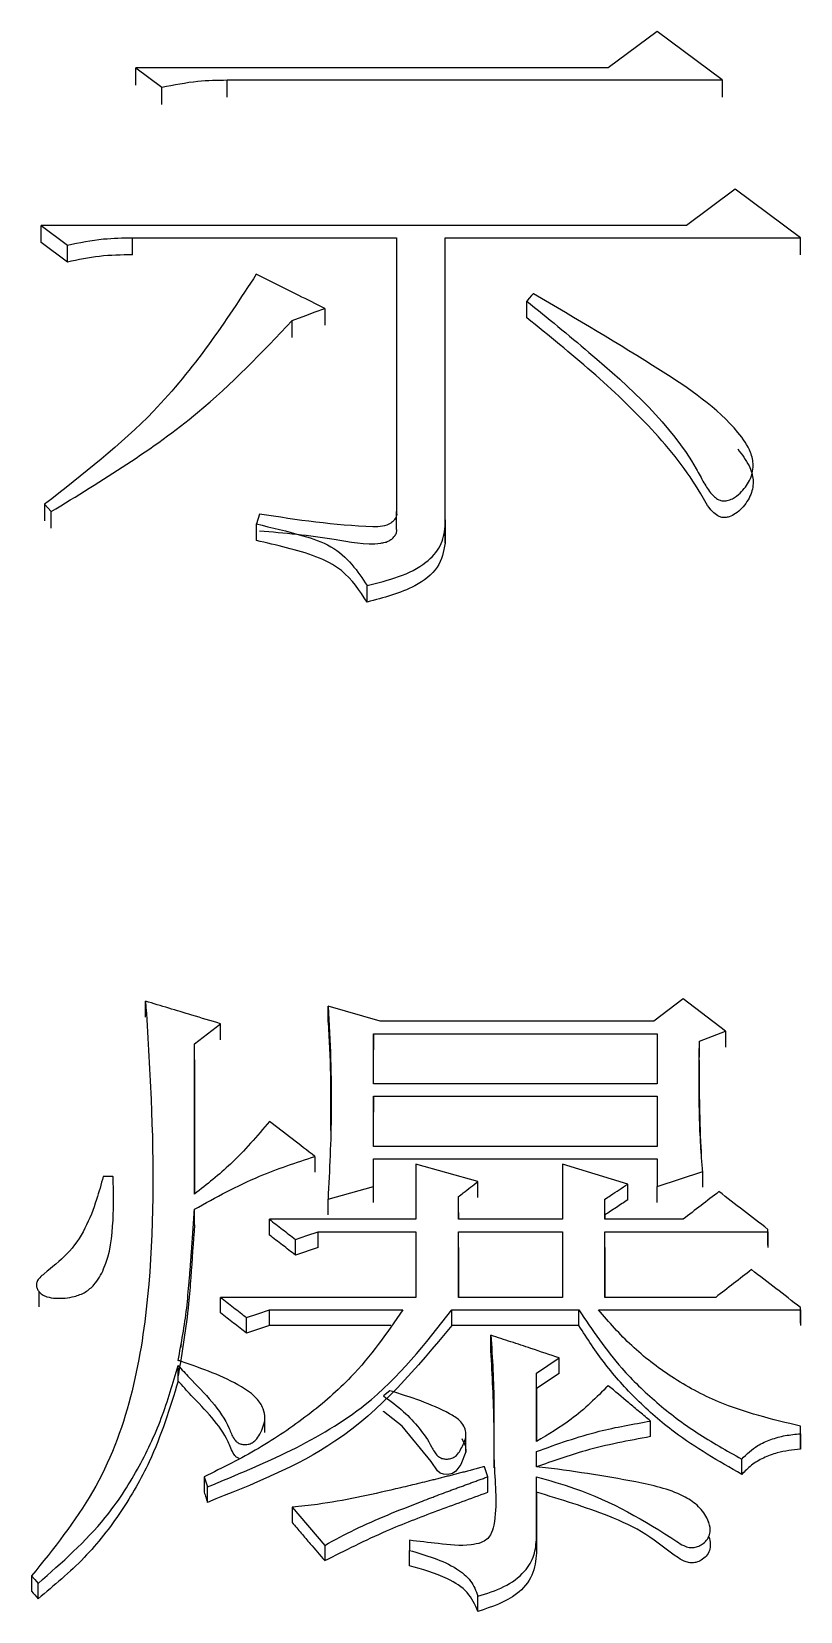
# Model space of a CAD drawing. Header units: millimetres. Extents: x 2016 to 4452, y 736 to 2459.
# Drawn here: x 2589.52 to 2592.08, y 2265.09 to 2270.34 of the extents above; entities that cross this region are included whole.
import ezdxf

# ---------------------------------------------------------------- set-up
doc = ezdxf.new("R2010")
doc.units = ezdxf.units.MM

msp = doc.modelspace()

# ---------------------------------------------------------------- linework, layer by layer
at = {"color": 7, "linetype": 'Continuous', "lineweight": 25}
for p, q in [((2591.6016, 2270.3366), (2591.4393, 2270.2162)), ((2591.818, 2270.176), (2591.6016, 2270.3366)), ((2589.8708, 2270.2162), (2589.9574, 2270.1519)), ((2589.8708, 2270.1592), (2589.8708, 2270.2162)), ((2590.1737, 2270.176), (2591.818, 2270.176)), ((2590.1737, 2270.1191), (2590.1737, 2270.176)), ((2591.818, 2270.176), (2591.818, 2270.1191)), ((2589.9574, 2270.095), (2589.9574, 2270.1519)), ((2591.8612, 2269.8137), (2591.699, 2269.6926)), ((2592.0776, 2269.6522), (2591.8612, 2269.8137)), ((2589.5571, 2269.6926), (2589.6437, 2269.628)), ((2591.699, 2269.6926), (2589.5571, 2269.6926)), ((2589.5571, 2269.6363), (2589.5571, 2269.6926)), ((2589.86, 2269.6522), (2590.7362, 2269.6522)), ((2589.86, 2269.5959), (2589.86, 2269.6522)), ((2590.7362, 2269.6522), (2590.7362, 2268.7427)), ((2590.8985, 2269.6522), (2592.0776, 2269.6522)), ((2590.8985, 2268.6937), (2590.8985, 2269.6522)), ((2590.8985, 2269.5959), (2590.8985, 2269.6522)), ((2592.0776, 2269.5959), (2592.0776, 2269.6522)), ((2589.6437, 2269.5715), (2589.5571, 2269.6361)), ((2589.6437, 2269.5717), (2589.6437, 2269.628)), ((2591.169, 2269.3857), (2591.169, 2269.4419)), ((2590.4983, 2269.4175), (2590.4983, 2269.3616)), ((2590.39, 2269.3211), (2590.39, 2269.377)), ((2589.5679, 2268.7672), (2589.5896, 2268.7427)), ((2589.5679, 2268.7672), (2589.5679, 2268.7119)), ((2589.5896, 2268.6876), (2589.5896, 2268.7427)), ((2590.2819, 2268.7345), (2590.2711, 2268.7019)), ((2590.7362, 2268.6874), (2590.7362, 2268.7427)), ((2590.8985, 2268.715), (2590.8985, 2268.6385)), ((2590.8985, 2268.6385), (2590.8985, 2268.6937)), ((2590.6389, 2268.4427), (2590.6389, 2268.4976)), ((2591.6882, 2267.1255), (2591.5908, 2267.0508)), ((2591.8288, 2267.0176), (2591.6882, 2267.1255)), ((2589.9033, 2267.064), (2589.9033, 2267.1172)), ((2590.6822, 2267.0508), (2590.5091, 2267.1006)), ((2590.5091, 2267.0474), (2590.5091, 2267.1006)), ((2590.0656, 2266.9761), (2590.1521, 2267.0425)), ((2590.1521, 2266.9895), (2590.1521, 2267.0425)), ((2591.5908, 2267.0508), (2590.6822, 2267.0508)), ((2590.0656, 2266.4766), (2590.0656, 2266.9761)), ((2590.0656, 2266.9231), (2590.0656, 2266.9761)), ((2590.6605, 2267.0093), (2591.6016, 2267.0093)), ((2590.6605, 2266.8431), (2590.6605, 2267.0093)), ((2590.6605, 2267.0093), (2590.6605, 2266.9563)), ((2591.6016, 2267.0093), (2591.6016, 2266.8431)), ((2591.7423, 2266.9844), (2591.8288, 2267.0176)), ((2591.7423, 2266.9314), (2591.7423, 2266.9844)), ((2591.8288, 2267.0176), (2591.8288, 2266.9646)), ((2590.0656, 2266.9231), (2590.0656, 2266.4811)), ((2590.6605, 2266.8431), (2590.6605, 2266.9563)), ((2590.5176, 2266.8623), (2590.5176, 2266.6884)), ((2591.6016, 2266.8431), (2590.6605, 2266.8431)), ((2590.6605, 2266.8016), (2591.6016, 2266.8016)), ((2590.6605, 2266.6351), (2590.6605, 2266.8016)), ((2590.6605, 2266.8016), (2590.6605, 2266.7488)), ((2591.6016, 2266.8016), (2591.6016, 2266.6351)), ((2590.6605, 2266.6351), (2590.6605, 2266.7488)), ((2590.4658, 2266.6017), (2590.4658, 2266.5493)), ((2591.6016, 2266.6351), (2590.6605, 2266.6351)), ((2590.6605, 2266.5934), (2591.6016, 2266.5934)), ((2590.6605, 2266.5017), (2590.6605, 2266.5934)), ((2590.6605, 2266.5409), (2590.6605, 2266.5934)), ((2590.8012, 2266.5767), (2590.8012, 2266.3932)), ((2591.2879, 2266.5767), (2591.2879, 2266.3932)), ((2591.6016, 2266.5934), (2591.6016, 2266.5017)), ((2591.6016, 2266.5017), (2591.7531, 2266.5517)), ((2591.7531, 2266.4993), (2591.7531, 2266.5517)), ((2589.7951, 2266.535), (2589.7626, 2266.535)), ((2590.5091, 2266.46), (2590.6605, 2266.5017)), ((2590.6605, 2266.4493), (2590.6605, 2266.5409)), ((2590.6605, 2266.4493), (2590.6605, 2266.5017)), ((2591.0067, 2266.466), (2591.0067, 2266.5184)), ((2591.5043, 2266.4576), (2591.5043, 2266.51)), ((2591.6016, 2266.4493), (2591.6016, 2266.5017)), ((2589.797, 2266.4579), (2589.797, 2266.4583)), ((2590.5091, 2266.4077), (2590.5091, 2266.46)), ((2590.9418, 2266.3932), (2590.9418, 2266.4683)), ((2590.9418, 2266.416), (2590.9418, 2266.4683)), ((2591.4286, 2266.3932), (2591.4286, 2266.46)), ((2591.4286, 2266.4077), (2591.4286, 2266.46)), ((2590.0656, 2266.3743), (2590.0656, 2266.4266)), ((2590.8012, 2266.3932), (2590.3144, 2266.3932)), ((2590.3144, 2266.341), (2590.3144, 2266.3932)), ((2590.9418, 2266.416), (2590.9418, 2266.3932)), ((2591.2879, 2266.3932), (2590.9418, 2266.3932)), ((2591.4286, 2266.4077), (2591.4286, 2266.3932)), ((2591.6882, 2266.3932), (2591.4286, 2266.3932)), ((2590.4766, 2266.3514), (2590.8012, 2266.3514)), ((2590.4766, 2266.2993), (2590.4766, 2266.3514)), ((2590.8012, 2266.3514), (2590.8012, 2266.134)), ((2590.9418, 2266.3514), (2591.2879, 2266.3514)), ((2590.9418, 2266.134), (2590.9418, 2266.3514)), ((2590.9418, 2266.2993), (2590.9418, 2266.3514)), ((2591.2879, 2266.3514), (2591.2879, 2266.134)), ((2591.4286, 2266.3514), (2591.9694, 2266.3514)), ((2591.4286, 2266.134), (2591.4286, 2266.3514)), ((2591.4286, 2266.2993), (2591.4286, 2266.3514)), ((2591.9694, 2266.3514), (2591.9694, 2266.3598)), ((2591.9694, 2266.3076), (2591.9694, 2266.3598)), ((2591.9694, 2266.3514), (2591.9694, 2266.2993)), ((2590.4009, 2266.2742), (2590.4009, 2266.3264)), ((2590.4766, 2266.2993), (2590.4009, 2266.2742)), ((2590.9418, 2266.2993), (2590.9418, 2266.134)), ((2591.4286, 2266.2993), (2591.4286, 2266.134)), ((2589.5485, 2266.1543), (2589.5485, 2266.102)), ((2590.8012, 2266.134), (2590.1521, 2266.134)), ((2591.2879, 2266.134), (2590.9418, 2266.134)), ((2591.7964, 2266.134), (2591.4286, 2266.134)), ((2590.3144, 2266.0922), (2590.7579, 2266.0922)), ((2590.3144, 2266.0403), (2590.3144, 2266.0922)), ((2590.9202, 2266.0922), (2591.3421, 2266.0922)), ((2590.9202, 2266.0403), (2590.9202, 2266.0922)), ((2591.3421, 2266.0403), (2591.3421, 2266.0922)), ((2591.407, 2266.0922), (2592.0776, 2266.0922)), ((2592.0776, 2266.0922), (2592.0776, 2266.1005)), ((2592.0776, 2266.0487), (2592.0776, 2266.1005)), ((2592.0776, 2266.0922), (2592.0776, 2266.0403)), ((2590.2387, 2266.0152), (2590.2387, 2266.067)), ((2590.3144, 2266.0403), (2590.2387, 2266.0152)), ((2590.7176, 2266.0403), (2590.3144, 2266.0403)), ((2591.3421, 2266.0403), (2590.9202, 2266.0403)), ((2591.05, 2265.9567), (2591.05, 2266.0084)), ((2591.2014, 2265.8826), (2591.2771, 2265.9329)), ((2591.2771, 2265.8813), (2591.2771, 2265.9329)), ((2590.0115, 2265.8562), (2590.0115, 2265.9078)), ((2591.2014, 2265.6559), (2591.2014, 2265.8826)), ((2591.2014, 2265.8311), (2591.2014, 2265.8826)), ((2591.2771, 2265.8813), (2591.2014, 2265.8311)), ((2590.7147, 2265.8239), (2590.693, 2265.8071)), ((2591.2014, 2265.8311), (2591.2014, 2265.6559)), ((2590.2994, 2265.6851), (2590.2994, 2265.7367)), ((2591.58, 2265.6717), (2591.58, 2265.7231)), ((2590.967, 2265.6224), (2590.967, 2265.674)), ((2592.0776, 2265.6811), (2592.0776, 2265.7063)), ((2592.0776, 2265.6811), (2592.0776, 2265.6298)), ((2591.2014, 2265.5717), (2591.2014, 2265.6222)), ((2591.2014, 2265.571), (2591.2014, 2265.6222)), ((2591.0392, 2265.5381), (2591.0283, 2265.5718)), ((2591.8829, 2265.5458), (2591.8829, 2265.597)), ((2590.098, 2265.5381), (2590.1088, 2265.5045)), ((2590.1088, 2265.4534), (2590.1088, 2265.5045)), ((2591.0392, 2265.487), (2591.0392, 2265.5381)), ((2591.2014, 2265.3359), (2591.2014, 2265.5381)), ((2591.2014, 2265.487), (2591.2014, 2265.5381)), ((2591.2014, 2265.487), (2591.2014, 2265.2851)), ((2590.3901, 2265.4371), (2590.4983, 2265.3106)), ((2590.3901, 2265.4371), (2590.3901, 2265.3861)), ((2591.7721, 2265.3865), (2591.7721, 2265.3911)), ((2590.4983, 2265.3106), (2590.4983, 2265.2598)), ((2590.7795, 2265.3274), (2590.7795, 2265.2938)), ((2590.7795, 2265.243), (2590.7795, 2265.2938)), ((2591.2014, 2265.3359), (2591.2014, 2265.2851)), ((2589.5249, 2265.2093), (2589.5249, 2265.1586)), ((2589.5464, 2265.1334), (2589.5464, 2265.1841)), ((2591.0067, 2265.0913), (2591.0067, 2265.1419))]:
    msp.add_line(p, q, dxfattribs=at)
at = {"color": 7, "linetype": 'Continuous', "lineweight": 25, "flags": 128}
for points in [[(2591.4393, 2270.2162), (2590.8924, 2270.2162), (2589.8708, 2270.2162)], [(2591.1906, 2269.4662), (2591.1851, 2269.46), (2591.177, 2269.451), (2591.169, 2269.4419)], [(2590.3901, 2269.377), (2590.4356, 2269.3941), (2590.4669, 2269.4058), (2590.4983, 2269.4175)], [(2590.2711, 2268.6468), (2590.2711, 2268.6691), (2590.2711, 2268.6855), (2590.2711, 2268.7019)], [(2591.0067, 2266.5184), (2590.9039, 2266.5475), (2590.8012, 2266.5767)], [(2591.5043, 2266.51), (2591.3961, 2266.5434), (2591.2879, 2266.5767)], [(2590.4009, 2266.3264), (2590.4388, 2266.3389), (2590.4766, 2266.3514)], [(2590.1521, 2266.0821), (2590.1521, 2266.0951), (2590.1521, 2266.1081), (2590.1521, 2266.121), (2590.1521, 2266.134)], [(2590.2387, 2266.067), (2590.2765, 2266.0796), (2590.3144, 2266.0922)], [(2590.9531, 2265.6658), (2590.9659, 2265.6403), (2590.9667, 2265.6208), (2590.9502, 2265.5792), (2590.934, 2265.5571), (2590.922, 2265.5496), (2590.9078, 2265.5461), (2590.8927, 2265.5468), (2590.8814, 2265.5508), (2590.8723, 2265.5577), (2590.8517, 2265.5892), (2590.7558, 2265.7064), (2590.6937, 2265.7552), (2590.6931, 2265.7557), (2590.6931, 2265.7557)], [(2592.0776, 2265.655), (2592.0776, 2265.6721), (2592.0776, 2265.6892), (2592.0776, 2265.7063)], [(2592.0776, 2265.6298), (2592.0776, 2265.6384), (2592.0776, 2265.6439), (2592.0776, 2265.6494), (2592.0776, 2265.655)], [(2590.098, 2265.5381), (2590.098, 2265.517), (2590.098, 2265.502), (2590.098, 2265.487)], [(2589.5248, 2265.2093), (2589.5356, 2265.1967), (2589.5464, 2265.1841)], [(2589.5248, 2265.1586), (2589.5302, 2265.1523), (2589.5356, 2265.146), (2589.5464, 2265.1334)]]:
    msp.add_lwpolyline(points, dxfattribs=at)
at = {"color": 7, "linetype": 'Continuous', "lineweight": 25}
for points, knots in [([(2589.9574, 2270.1519), (2589.9971, 2270.1599), (2590.0683, 2270.1742), (2590.1414, 2270.1755), (2590.1737, 2270.176)], [0, 0, 0, 0, 0.558835, 1, 1, 1, 1]), ([(2589.6437, 2269.628), (2589.6834, 2269.636), (2589.7546, 2269.6504), (2589.8277, 2269.6516), (2589.86, 2269.6522)], [0, 0, 0, 0, 0.558835, 1, 1, 1, 1]), ([(2589.86, 2269.5957), (2589.8233, 2269.595), (2589.7501, 2269.5935), (2589.6791, 2269.5788), (2589.6437, 2269.5715)], [0, 0, 0, 0, 0.501146, 1, 1, 1, 1]), ([(2590.271, 2269.5309), (2590.1674, 2269.373), (2589.9805, 2269.0883), (2589.695, 2268.8661), (2589.5679, 2268.7672)], [0, 0, 0, 0, 0.554743, 1, 1, 1, 1]), ([(2590.4983, 2269.4175), (2590.4694, 2269.4319), (2590.4171, 2269.458), (2590.3414, 2269.4958), (2590.2945, 2269.5192), (2590.271, 2269.5309)], [0, 0, 0, 0, 0.380598, 0.690299, 1, 1, 1, 1]), ([(2591.169, 2269.4419), (2591.238, 2269.3857), (2591.4459, 2269.2163), (2591.6627, 2269.0185), (2591.7553, 2268.8406), (2591.7759, 2268.8081), (2591.7949, 2268.7891), (2591.8083, 2268.7806), (2591.8224, 2268.7778), (2591.837, 2268.7792), (2591.857, 2268.787), (2591.8848, 2268.8086), (2591.9119, 2268.846), (2591.9247, 2268.8941), (2591.9115, 2268.9504), (2591.8262, 2269.0716), (2591.5707, 2269.2434), (2591.333, 2269.3829), (2591.191, 2269.466), (2591.1906, 2269.4662)], [0, 0, 0, 0, 0.129751, 0.390615, 0.417722, 0.440785, 0.449026, 0.457344, 0.462695, 0.468033, 0.476543, 0.491684, 0.518141, 0.545407, 0.56857, 0.608449, 0.76773, 0.999424, 1, 1, 1, 1]), ([(2591.8694, 2268.9508), (2591.8834, 2268.9326), (2591.9078, 2268.901), (2591.9244, 2268.848), (2591.9156, 2268.7978), (2591.8908, 2268.7603), (2591.864, 2268.7365), (2591.8447, 2268.7261), (2591.8277, 2268.7224), (2591.8141, 2268.7236), (2591.7996, 2268.7301), (2591.7724, 2268.7539), (2591.7181, 2268.8599), (2591.5887, 2269.0192), (2591.3876, 2269.2099), (2591.2421, 2269.327), (2591.169, 2269.3857)], [0, 0, 0, 0, 0.056587, 0.098625, 0.141053, 0.187023, 0.208835, 0.226448, 0.236596, 0.246842, 0.255499, 0.27218, 0.331955, 0.555309, 0.776815, 1, 1, 1, 1]), ([(2589.5896, 2268.7427), (2589.7591, 2268.8462), (2590.0596, 2269.0295), (2590.2897, 2269.2715), (2590.39, 2269.3771)], [0, 0, 0, 0, 0.564156, 1, 1, 1, 1]), ([(2590.2711, 2268.7019), (2590.3226, 2268.6898), (2590.4071, 2268.6701), (2590.5217, 2268.6323), (2590.5914, 2268.5693), (2590.6231, 2268.5213), (2590.6389, 2268.4976)], [0, 0, 0, 0, 0.34927, 0.57275, 0.788452, 1, 1, 1, 1]), ([(2590.736, 2268.7426), (2590.7366, 2268.7397), (2590.7377, 2268.7338), (2590.7353, 2268.7238), (2590.7287, 2268.7136), (2590.7143, 2268.7013), (2590.6897, 2268.6921), (2590.5412, 2268.6947), (2590.4063, 2268.7154), (2590.2819, 2268.7345)], [0, 0, 0, 0, 0.021761, 0.042896, 0.073473, 0.104863, 0.166644, 0.230755, 1, 1, 1, 1]), ([(2590.6389, 2268.4426), (2590.6143, 2268.4804), (2590.5733, 2268.5433), (2590.4694, 2268.5967), (2590.3716, 2268.6236), (2590.3046, 2268.639), (2590.2711, 2268.6467)], [0, 0, 0, 0, 0.328257, 0.547892, 0.773338, 1, 1, 1, 1]), ([(2590.2819, 2268.6793), (2590.364, 2268.6721), (2590.4975, 2268.6605), (2590.6377, 2268.63), (2590.6985, 2268.6404), (2590.7121, 2268.6457), (2590.7237, 2268.6536), (2590.7327, 2268.6635), (2590.7368, 2268.6732), (2590.7374, 2268.6813), (2590.7365, 2268.6853), (2590.736, 2268.6874)], [0, 0, 0, 0, 0.5054005, 0.8211614, 0.8510597, 0.8809448, 0.911279, 0.9411526, 0.9702444, 0.9848866, 1, 1, 1, 1]), ([(2590.6389, 2268.4976), (2590.7102, 2268.5154), (2590.8084, 2268.5399), (2590.8881, 2268.627), (2590.8951, 2268.6717), (2590.8985, 2268.6937)], [0, 0, 0, 0, 0.574617, 0.790317, 1, 1, 1, 1]), ([(2590.8985, 2268.6385), (2590.8929, 2268.6103), (2590.8815, 2268.5527), (2590.7816, 2268.4794), (2590.6936, 2268.4567), (2590.6389, 2268.4426)], [0, 0, 0, 0, 0.266546, 0.544071, 1, 1, 1, 1]), ([(2589.9033, 2267.1172), (2589.91, 2267.0086), (2589.9303, 2266.683), (2589.9329, 2266.1371), (2589.8194, 2265.5756), (2589.5978, 2265.3), (2589.5249, 2265.2093)], [0, 0, 0, 0, 0.166223, 0.498407, 0.834985, 1, 1, 1, 1]), ([(2590.1521, 2267.0425), (2590.1204, 2267.052), (2590.063, 2267.0692), (2589.9801, 2267.0941), (2589.9289, 2267.1095), (2589.9033, 2267.1172)], [0, 0, 0, 0, 0.382595, 0.691297, 1, 1, 1, 1]), ([(2590.5091, 2267.1006), (2590.5123, 2267.0423), (2590.5188, 2266.9258), (2590.5219, 2266.7122), (2590.514, 2266.5568), (2590.5091, 2266.46)], [0, 0, 0, 0, 0.273666, 0.547375, 1, 1, 1, 1]), ([(2590.5091, 2267.0474), (2590.5126, 2266.9892), (2590.5164, 2266.9271), (2590.5173, 2266.8648), (2590.5174, 2266.8609)], [0, 0, 0, 0, 0.937412, 1, 1, 1, 1]), ([(2591.7531, 2266.5517), (2591.7517, 2266.5682), (2591.7497, 2266.5929), (2591.7457, 2266.6506), (2591.7437, 2266.696), (2591.7425, 2266.7372), (2591.7423, 2266.7495), (2591.742, 2266.7619), (2591.7418, 2266.7743), (2591.7416, 2266.7866), (2591.7415, 2266.799), (2591.7414, 2266.8114), (2591.7413, 2266.8278), (2591.7413, 2266.8443), (2591.7413, 2266.8608), (2591.7413, 2266.8731), (2591.7414, 2266.8834), (2591.7414, 2266.8917), (2591.7415, 2266.8999), (2591.7415, 2266.9081), (2591.7416, 2266.9164), (2591.7416, 2266.9225), (2591.7417, 2266.9287), (2591.7418, 2266.9349), (2591.7418, 2266.9411), (2591.7419, 2266.9472), (2591.7419, 2266.9534), (2591.742, 2266.9596), (2591.7421, 2266.9657), (2591.7422, 2266.974), (2591.7422, 2266.9802), (2591.7423, 2266.9844)], [0, 0, 0, 0, 0.114246, 0.171369, 0.39989, 0.428452, 0.457013, 0.485575, 0.514136, 0.542697, 0.571259, 0.59982, 0.628382, 0.685505, 0.714066, 0.742627, 0.771189, 0.785469, 0.79975, 0.828312, 0.842592, 0.856873, 0.871154, 0.885434, 0.899715, 0.913996, 0.928276, 0.942557, 0.956838, 0.971119, 1, 1, 1, 1]), ([(2591.7495, 2266.6), (2591.7495, 2266.6), (2591.7495, 2266.6), (2591.7495, 2266.6009), (2591.7477, 2266.636), (2591.7436, 2266.7331), (2591.7425, 2266.8322), (2591.7423, 2266.887), (2591.7423, 2266.9123), (2591.7423, 2266.9183), (2591.7423, 2266.9209), (2591.7423, 2266.9213), (2591.7423, 2266.9214)], [0, 0, 0, 0, 0.00255, 0.007632, 0.020222, 0.476157, 0.750202, 0.924211, 0.964421, 0.979196, 0.990878, 1, 1, 1, 1]), ([(2590.3144, 2266.7183), (2590.2734, 2266.6696), (2590.1997, 2266.5821), (2590.1068, 2266.5091), (2590.0656, 2266.4766)], [0, 0, 0, 0, 0.556386, 1, 1, 1, 1]), ([(2590.4658, 2266.6017), (2590.4406, 2266.6212), (2590.3901, 2266.6601), (2590.3396, 2266.6989), (2590.3144, 2266.7183)], [0, 0, 0, 0, 0.500003, 1, 1, 1, 1]), ([(2590.0656, 2266.4266), (2590.1362, 2266.4656), (2590.2627, 2266.5357), (2590.4036, 2266.5815), (2590.4658, 2266.6017)], [0, 0, 0, 0, 0.557889, 1, 1, 1, 1]), ([(2589.7626, 2266.535), (2589.7556, 2266.5096), (2589.7309, 2266.4199), (2589.6781, 2266.2991), (2589.587, 2266.2298), (2589.5522, 2266.2005), (2589.5428, 2266.1877), (2589.5401, 2266.175), (2589.5424, 2266.1633), (2589.549, 2266.1522), (2589.5601, 2266.1424), (2589.5793, 2266.1338), (2589.6158, 2266.1291), (2589.6605, 2266.1331), (2589.7047, 2266.1498), (2589.74, 2266.1812), (2589.7843, 2266.2599), (2589.7979, 2266.384), (2589.7969, 2266.4865), (2589.7952, 2266.5346), (2589.7951, 2266.535)], [0, 0, 0, 0, 0.0801741, 0.2833022, 0.3768882, 0.3951622, 0.4106034, 0.4221834, 0.4337475, 0.4459485, 0.4596218, 0.4747566, 0.5015385, 0.5546435, 0.5898789, 0.6251459, 0.6851674, 0.8527528, 0.9985461, 1, 1, 1, 1]), ([(2590.9418, 2266.4683), (2590.9472, 2266.4725), (2590.9607, 2266.4829), (2590.9824, 2266.4996), (2590.9986, 2266.5121), (2591.0067, 2266.5184)], [0, 0, 0, 0, 0.250001, 0.625, 1, 1, 1, 1]), ([(2591.4286, 2266.46), (2591.4349, 2266.4641), (2591.4507, 2266.4746), (2591.4759, 2266.4912), (2591.4948, 2266.5038), (2591.5043, 2266.51)], [0, 0, 0, 0, 0.2500006, 0.6249998, 1, 1, 1, 1]), ([(2591.5043, 2266.4576), (2591.4917, 2266.4493), (2591.4664, 2266.4327), (2591.4412, 2266.416), (2591.4286, 2266.4077)], [0, 0, 0, 0, 0.499997, 1, 1, 1, 1]), ([(2591.8072, 2266.485), (2591.7873, 2266.4697), (2591.7477, 2266.4391), (2591.708, 2266.4085), (2591.6882, 2266.3932)], [0, 0, 0, 0, 0.5, 1, 1, 1, 1]), ([(2591.9694, 2266.3598), (2591.9424, 2266.3807), (2591.8883, 2266.4224), (2591.8342, 2266.4641), (2591.8072, 2266.485)], [0, 0, 0, 0, 0.499999, 1, 1, 1, 1]), ([(2590.0115, 2265.9246), (2590.0223, 2265.9823), (2590.0384, 2266.0688), (2590.046, 2266.1633), (2590.0494, 2266.2032), (2590.0506, 2266.2178), (2590.0515, 2266.2286), (2590.0523, 2266.2395), (2590.0532, 2266.2504), (2590.0539, 2266.2595), (2590.0545, 2266.2686), (2590.0551, 2266.2758), (2590.0556, 2266.2831), (2590.0562, 2266.2903), (2590.0567, 2266.2976), (2590.0573, 2266.3067), (2590.0579, 2266.3139), (2590.0585, 2266.323), (2590.059, 2266.3302), (2590.0595, 2266.3375), (2590.06, 2266.3447), (2590.0605, 2266.352), (2590.0612, 2266.3611), (2590.0616, 2266.3683), (2590.0623, 2266.3774), (2590.0628, 2266.3846), (2590.0634, 2266.3937), (2590.0639, 2266.4009), (2590.0643, 2266.4082), (2590.0649, 2266.4161), (2590.0653, 2266.4223), (2590.0656, 2266.4266)], [0, 0, 0, 0, 0.346641, 0.519778, 0.56306, 0.584702, 0.606343, 0.627984, 0.649625, 0.671267, 0.682087, 0.703729, 0.714549, 0.72537, 0.747011, 0.757832, 0.779473, 0.790294, 0.811935, 0.822756, 0.833576, 0.855218, 0.866038, 0.887679, 0.8985, 0.920141, 0.930962, 0.952603, 0.963424, 0.974244, 1, 1, 1, 1]), ([(2590.3144, 2266.3932), (2590.3288, 2266.382), (2590.3577, 2266.3598), (2590.3865, 2266.3375), (2590.4009, 2266.3264)], [0, 0, 0, 0, 0.499999, 1, 1, 1, 1]), ([(2590.0656, 2266.3743), (2590.0616, 2266.3163), (2590.0556, 2266.2293), (2590.0429, 2266.0617), (2590.0248, 2265.9529), (2590.0115, 2265.873)], [0, 0, 0, 0, 0.346763, 0.520146, 1, 1, 1, 1]), ([(2590.4009, 2266.2742), (2590.3865, 2266.2853), (2590.3577, 2266.3076), (2590.3288, 2266.3298), (2590.3144, 2266.341)], [0, 0, 0, 0, 0.499998, 1, 1, 1, 1]), ([(2591.9153, 2266.226), (2591.8955, 2266.2107), (2591.8559, 2266.18), (2591.8162, 2266.1494), (2591.7964, 2266.134)], [0, 0, 0, 0, 0.5, 1, 1, 1, 1]), ([(2592.0776, 2266.1005), (2592.0506, 2266.1215), (2591.9965, 2266.1633), (2591.9424, 2266.2051), (2591.9153, 2266.226)], [0, 0, 0, 0, 0.499999, 1, 1, 1, 1]), ([(2590.1521, 2266.134), (2590.1665, 2266.1229), (2590.1954, 2266.1005), (2590.2242, 2266.0782), (2590.2387, 2266.067)], [0, 0, 0, 0, 0.499999, 1, 1, 1, 1]), ([(2590.7579, 2266.0922), (2590.7043, 2266.0154), (2590.6155, 2265.888), (2590.4439, 2265.7399), (2590.2802, 2265.6285), (2590.159, 2265.5684), (2590.098, 2265.5381)], [0, 0, 0, 0, 0.333002, 0.552476, 0.774971, 1, 1, 1, 1]), ([(2590.1088, 2265.5045), (2590.2973, 2265.5826), (2590.6288, 2265.7199), (2590.8323, 2265.9799), (2590.9202, 2266.0922)], [0, 0, 0, 0, 0.568507, 1, 1, 1, 1]), ([(2590.2387, 2266.0152), (2590.2242, 2266.0264), (2590.1954, 2266.0487), (2590.1665, 2266.071), (2590.1521, 2266.0821)], [0, 0, 0, 0, 0.499999, 1, 1, 1, 1]), ([(2591.3421, 2266.0922), (2591.3866, 2266.0258), (2591.4604, 2265.9158), (2591.599, 2265.7829), (2591.7321, 2265.6809), (2591.8324, 2265.6251), (2591.8829, 2265.597)], [0, 0, 0, 0, 0.333809, 0.553089, 0.775219, 1, 1, 1, 1]), ([(2592.0776, 2265.7063), (2591.9847, 2265.7287), (2591.8327, 2265.7654), (2591.6486, 2265.8664), (2591.5137, 2265.9698), (2591.4423, 2266.0516), (2591.407, 2266.0922)], [0, 0, 0, 0, 0.347456, 0.568585, 0.785979, 1, 1, 1, 1]), ([(2590.9202, 2266.0403), (2590.8028, 2265.8997), (2590.5895, 2265.6441), (2590.258, 2265.5126), (2590.1088, 2265.4534)], [0, 0, 0, 0, 0.550322, 1, 1, 1, 1]), ([(2591.8829, 2265.5458), (2591.806, 2265.5902), (2591.68, 2265.6628), (2591.5331, 2265.7918), (2591.4259, 2265.9105), (2591.3699, 2265.9972), (2591.3421, 2266.0403)], [0, 0, 0, 0, 0.3460616, 0.5666401, 0.7845076, 1, 1, 1, 1]), ([(2590.0207, 2265.9674), (2590.0207, 2265.9674), (2590.0208, 2265.9676), (2590.0213, 2265.9709), (2590.0222, 2265.9752), (2590.0228, 2265.9785)], [0, 0, 0, 0, 0.077285, 0.286179, 1, 1, 1, 1]), ([(2591.05, 2266.0084), (2591.0548, 2265.9309), (2591.0637, 2265.7872), (2591.0553, 2265.577), (2591.0735, 2265.4324), (2591.0527, 2265.3491), (2591.0366, 2265.3294), (2591.0142, 2265.3172), (2590.9596, 2265.3067), (2590.879, 2265.316), (2590.8113, 2265.3238), (2590.7795, 2265.3274)], [0, 0, 0, 0, 0.256994, 0.476109, 0.695219, 0.732033, 0.752358, 0.772757, 0.805752, 0.908876, 1, 1, 1, 1]), ([(2591.2771, 2265.9329), (2591.2457, 2265.9434), (2591.1922, 2265.9612), (2591.1165, 2265.9863), (2591.0721, 2266.001), (2591.05, 2266.0084)], [0, 0, 0, 0, 0.414509, 0.707253, 1, 1, 1, 1]), ([(2590.0115, 2265.9078), (2590.0237, 2265.8944), (2590.0844, 2265.8276), (2590.1638, 2265.753), (2590.1913, 2265.6712), (2590.2046, 2265.6541), (2590.2165, 2265.6475), (2590.2299, 2265.6448), (2590.244, 2265.6456), (2590.2577, 2265.6505), (2590.272, 2265.6618), (2590.2887, 2265.6891), (2590.303, 2265.7251), (2590.2951, 2265.7674), (2590.2696, 2265.8051), (2590.1817, 2265.8663), (2590.0874, 2265.8983), (2590.0151, 2265.9233), (2590.0115, 2265.9246)], [0, 0, 0, 0, 0.066061, 0.330698, 0.377872, 0.393648, 0.409584, 0.423627, 0.439084, 0.455682, 0.472085, 0.502894, 0.574478, 0.61493, 0.665656, 0.740076, 0.987057, 1, 1, 1, 1]), ([(2591.0605, 2265.5681), (2591.0608, 2265.6154), (2591.0616, 2265.7453), (2591.0545, 2265.8745), (2591.05, 2265.9567)], [0, 0, 0, 0, 0.364292, 1, 1, 1, 1]), ([(2589.5464, 2265.1841), (2589.6256, 2265.2538), (2589.7553, 2265.3679), (2589.8797, 2265.5612), (2589.9602, 2265.7312), (2589.9944, 2265.8491), (2590.0115, 2265.9078)], [0, 0, 0, 0, 0.345608, 0.56562, 0.783503, 1, 1, 1, 1]), ([(2590.0115, 2265.8562), (2589.9837, 2265.7656), (2589.9376, 2265.6157), (2589.8249, 2265.4208), (2589.7043, 2265.2645), (2589.5993, 2265.1774), (2589.5464, 2265.1334)], [0, 0, 0, 0, 0.334701, 0.553509, 0.775023, 1, 1, 1, 1]), ([(2590.2136, 2265.5988), (2590.2108, 2265.6001), (2590.2043, 2265.6031), (2590.1899, 2265.6218), (2590.1632, 2265.7001), (2590.0843, 2265.7754), (2590.0259, 2265.8402), (2590.0115, 2265.8562)], [0, 0, 0, 0, 0.025812, 0.060648, 0.209585, 0.805129, 1, 1, 1, 1]), ([(2590.693, 2265.8071), (2590.7159, 2265.7901), (2590.7597, 2265.7576), (2590.8133, 2265.7), (2590.8484, 2265.6495), (2590.866, 2265.6122), (2590.8838, 2265.6), (2590.8963, 2265.5968), (2590.9099, 2265.5969), (2590.9238, 2265.6007), (2590.938, 2265.6104), (2590.9522, 2265.6323), (2590.9649, 2265.6577), (2590.9687, 2265.686), (2590.961, 2265.7071), (2590.9438, 2265.7297), (2590.8945, 2265.7585), (2590.8172, 2265.7917), (2590.749, 2265.8131), (2590.7147, 2265.8239)], [0, 0, 0, 0, 0.1174112, 0.2245147, 0.331514, 0.3850988, 0.4015022, 0.4179419, 0.4345933, 0.4539552, 0.4734629, 0.5034573, 0.5658247, 0.597867, 0.6299027, 0.6637876, 0.7181913, 0.8580637, 1, 1, 1, 1]), ([(2591.4394, 2265.8407), (2591.4003, 2265.8018), (2591.3298, 2265.7316), (2591.2409, 2265.6792), (2591.2014, 2265.6559)], [0, 0, 0, 0, 0.555111, 1, 1, 1, 1]), ([(2591.58, 2265.7231), (2591.568, 2265.7332), (2591.5439, 2265.7533), (2591.497, 2265.7925), (2591.4622, 2265.8216), (2591.4394, 2265.8407)], [0, 0, 0, 0, 0.25711, 0.51422, 1, 1, 1, 1]), ([(2591.2014, 2265.6222), (2591.2699, 2265.6468), (2591.3924, 2265.6908), (2591.5226, 2265.7132), (2591.58, 2265.7231)], [0, 0, 0, 0, 0.55855, 1, 1, 1, 1]), ([(2591.58, 2265.6717), (2591.5072, 2265.6582), (2591.3775, 2265.634), (2591.2551, 2265.5902), (2591.2014, 2265.571)], [0, 0, 0, 0, 0.5612312, 1, 1, 1, 1]), ([(2591.8829, 2265.597), (2591.8994, 2265.6132), (2591.927, 2265.6401), (2591.9794, 2265.663), (2592.0272, 2265.6764), (2592.0608, 2265.6795), (2592.0776, 2265.6811)], [0, 0, 0, 0, 0.330678, 0.55099, 0.77457, 1, 1, 1, 1]), ([(2592.0776, 2265.6298), (2592.0517, 2265.6269), (2592.0092, 2265.6221), (2591.9546, 2265.6019), (2591.9139, 2265.5779), (2591.8932, 2265.5564), (2591.8829, 2265.5458)], [0, 0, 0, 0, 0.347151, 0.569168, 0.786857, 1, 1, 1, 1]), ([(2591.0283, 2265.5718), (2591.0257, 2265.5711), (2591.0204, 2265.5697), (2591.0125, 2265.5676), (2591.0045, 2265.5655), (2590.9939, 2265.5627), (2590.9833, 2265.56), (2590.9727, 2265.5572), (2590.9648, 2265.5551), (2590.9542, 2265.5524), (2590.9436, 2265.5496), (2590.933, 2265.5469), (2590.9251, 2265.5448), (2590.9144, 2265.5421), (2590.9038, 2265.5394), (2590.8906, 2265.536), (2590.8773, 2265.5326), (2590.8614, 2265.5286), (2590.8401, 2265.5233), (2590.8188, 2265.5181), (2590.7815, 2265.509), (2590.6693, 2265.4829), (2590.5343, 2265.4523), (2590.4182, 2265.44), (2590.3901, 2265.4371)], [0, 0, 0, 0, 0.0126185, 0.025237, 0.0378555, 0.050474, 0.075711, 0.0883295, 0.100948, 0.1135665, 0.1388036, 0.1514221, 0.1640406, 0.1766591, 0.2018961, 0.2145146, 0.2397516, 0.2649886, 0.2902257, 0.3406999, 0.3659369, 0.4668868, 0.8709287, 1, 1, 1, 1]), ([(2591.2014, 2265.5381), (2591.244, 2265.5261), (2591.4121, 2265.4787), (2591.5699, 2265.3883), (2591.6872, 2265.3101), (2591.7074, 2265.3032), (2591.7248, 2265.3031), (2591.741, 2265.3077), (2591.7566, 2265.3169), (2591.7704, 2265.3314), (2591.7784, 2265.3501), (2591.7785, 2265.3748), (2591.7664, 2265.4079), (2591.7369, 2265.4455), (2591.6597, 2265.4942), (2591.4786, 2265.5337), (2591.3151, 2265.5581), (2591.2045, 2265.5714), (2591.2014, 2265.5717)], [0, 0, 0, 0, 0.0991648, 0.3918226, 0.4130465, 0.4272002, 0.4391043, 0.4509682, 0.4644731, 0.480605, 0.4982384, 0.5146996, 0.5433991, 0.5863363, 0.6292669, 0.7524959, 0.9931071, 1, 1, 1, 1]), ([(2590.4983, 2265.3106), (2590.5314, 2265.3286), (2590.633, 2265.3837), (2590.7518, 2265.43), (2590.8392, 2265.464), (2590.8577, 2265.471), (2590.8763, 2265.4781), (2590.8925, 2265.4842), (2590.9064, 2265.4894), (2590.9134, 2265.492), (2590.9227, 2265.4954), (2590.932, 2265.4989), (2590.9413, 2265.5023), (2590.9483, 2265.5049), (2590.9576, 2265.5083), (2590.9669, 2265.5117), (2590.9762, 2265.5152), (2590.9832, 2265.5177), (2590.9925, 2265.5211), (2591.0018, 2265.5245), (2591.0111, 2265.5279), (2591.0181, 2265.5305), (2591.0275, 2265.5339), (2591.0345, 2265.5364), (2591.0392, 2265.5381)], [0, 0, 0, 0, 0.194919, 0.596792, 0.647185, 0.672381, 0.697577, 0.74797, 0.760568, 0.773166, 0.785764, 0.81096, 0.823558, 0.836156, 0.848754, 0.873951, 0.886549, 0.899147, 0.911745, 0.936941, 0.949539, 0.962137, 0.974736, 1, 1, 1, 1]), ([(2590.4983, 2265.2598), (2590.566, 2265.294), (2590.6866, 2265.3548), (2590.8702, 2265.4253), (2590.9828, 2265.4664), (2591.0392, 2265.487)], [0, 0, 0, 0, 0.390671, 0.695193, 1, 1, 1, 1]), ([(2591.7719, 2265.3398), (2591.7721, 2265.3396), (2591.777, 2265.3319), (2591.7787, 2265.3156), (2591.7771, 2265.2933), (2591.7659, 2265.2747), (2591.7499, 2265.2612), (2591.7321, 2265.2536), (2591.7144, 2265.2517), (2591.6937, 2265.2561), (2591.6415, 2265.2867), (2591.5686, 2265.3517), (2591.4076, 2265.4248), (2591.2823, 2265.4626), (2591.2014, 2265.487)], [0, 0, 0, 0, 0.001452, 0.042027, 0.075255, 0.108643, 0.140012, 0.167054, 0.189667, 0.212296, 0.253614, 0.448848, 0.644465, 1, 1, 1, 1]), ([(2590.3901, 2265.3861), (2590.4001, 2265.3744), (2590.4201, 2265.3511), (2590.4561, 2265.309), (2590.4822, 2265.2786), (2590.4983, 2265.2598)], [0, 0, 0, 0, 0.2770888, 0.5541776, 1, 1, 1, 1]), ([(2590.7795, 2265.2938), (2590.8346, 2265.2779), (2590.9106, 2265.2561), (2590.9864, 2265.1951), (2591, 2265.1594), (2591.0067, 2265.1419)], [0, 0, 0, 0, 0.572071, 0.789697, 1, 1, 1, 1]), ([(2591.0067, 2265.1419), (2591.0363, 2265.151), (2591.0944, 2265.1689), (2591.1612, 2265.2169), (2591.1969, 2265.2768), (2591.1999, 2265.3163), (2591.2014, 2265.3359)], [0, 0, 0, 0, 0.291567, 0.574035, 0.788626, 1, 1, 1, 1]), ([(2591.0067, 2265.0913), (2590.997, 2265.1134), (2590.9773, 2265.1586), (2590.8921, 2265.2108), (2590.8225, 2265.2307), (2590.7795, 2265.243)], [0, 0, 0, 0, 0.2675675, 0.5474822, 1, 1, 1, 1]), ([(2591.2014, 2265.2851), (2591.1989, 2265.2601), (2591.1937, 2265.2095), (2591.1273, 2265.1309), (2591.0529, 2265.1065), (2591.0067, 2265.0913)], [0, 0, 0, 0, 0.2694188, 0.5458195, 1, 1, 1, 1])]:
    msp.add_open_spline(points, degree=3, knots=knots, dxfattribs=at)
msp.add_open_spline([(2590.098, 2265.487), (2590.0998, 2265.4814), (2590.1034, 2265.4702), (2590.107, 2265.459), (2590.1088, 2265.4534)], degree=3, dxfattribs=at)

doc.saveas('drawing.dxf')
